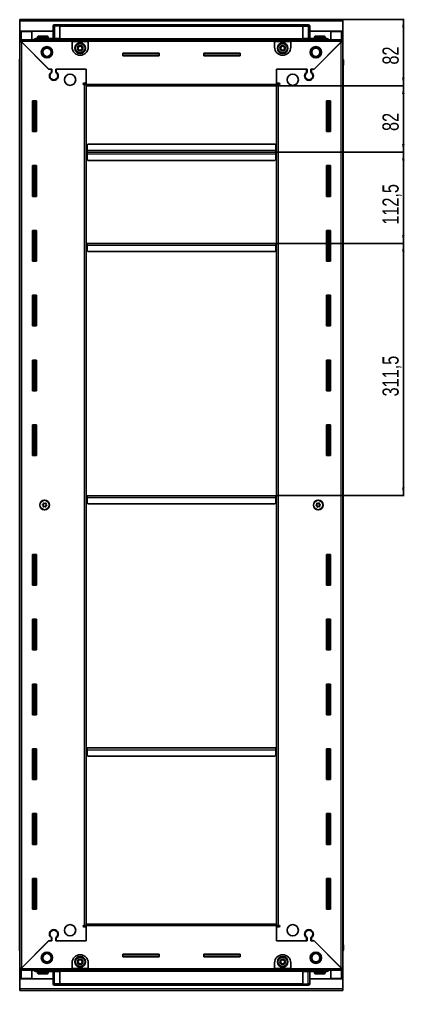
# Model space of a CAD drawing. Header units: millimetres. Extents: x 964 to 4131, y -1859 to 1425.
# Drawn here: x 3655 to 4131, y 94 to 1293 of the extents above; entities that cross this region are included whole.
import ezdxf

# ---------------------------------------------------------------- set-up
doc = ezdxf.new("R2010")
doc.units = ezdxf.units.MM
doc.layers.add('FORMAT', color=7, linetype='Continuous')
doc.styles.add('SLDTEXTSTYLE0', font='TXT', dxfattribs={"width": 0.75})
doc.dimstyles.new('SLDDIMSTYLE0', dxfattribs={"dimtxt": 20, "dimasz": 10, "dimexe": 0, "dimexo": 0.0625, "dimgap": 5, "dimtad": 2, "dimdec": 1, "dimrnd": 1e-09, "dimzin": 12, "dimdsep": 46, "dimtxsty": 'SLDTEXTSTYLE0', "dimsah": 1, "dimcen": 0.09, "dimadec": 0, "dimazin": 3, "dimtfac": 1, "dimtofl": 0, "dimtmove": 0, "dimatfit": 3, "dimfxl": 0, "dimfrac": 2, "dimtolj": 1, "dimtzin": 12, "dimarcsym": 0})

# ---------------------------------------------------------------- blocks, each defined once
blk = doc.blocks.new('_D_6')
at = {"layer": 'FORMAT'}
for p, q in [((4054.5, 1293.1), (4130, 1293.1)), ((4129, 1293.1), (4129, 1211.1)), ((3972.5, 1211.1), (4130, 1211.1))]:
    blk.add_line(p, q, dxfattribs=at)
for points in [[(4129, 1293.1), (4127.4, 1283.1), (4130.5, 1283.1)], [(4129, 1211.1), (4130.5, 1221.1), (4127.4, 1221.1)]]:
    blk.add_solid(points, dxfattribs=at)
at = {"layer": 'FORMAT', "insert": (4103.2, 1237.3), "char_height": 20, "attachment_point": 1, "rotation": 90, "style": 'SLDTEXTSTYLE0'}
blk.add_mtext('82', dxfattribs=at)
blk = doc.blocks.new('_D_7')
at = {"layer": 'FORMAT'}
for p, q in [((3972.5, 1211.1), (4130, 1211.1)), ((4129, 1211.1), (4129, 1129.1)), ((3971.5, 1129.1), (4130, 1129.1))]:
    blk.add_line(p, q, dxfattribs=at)
for points in [[(4129, 1211.1), (4127.4, 1201.1), (4130.5, 1201.1)], [(4129, 1129.1), (4130.5, 1139.1), (4127.4, 1139.1)]]:
    blk.add_solid(points, dxfattribs=at)
at = {"layer": 'FORMAT', "insert": (4103.2, 1155.3), "char_height": 20, "attachment_point": 1, "rotation": 90, "style": 'SLDTEXTSTYLE0'}
blk.add_mtext('82', dxfattribs=at)
blk = doc.blocks.new('_D_8')
at = {"layer": 'FORMAT'}
for p, q in [((3971.5, 1129.1), (4130, 1129.1)), ((4129, 1129.1), (4129, 1016.6)), ((3971.5, 1016.6), (4130, 1016.6))]:
    blk.add_line(p, q, dxfattribs=at)
for points in [[(4129, 1129.1), (4127.4, 1119.1), (4130.5, 1119.1)], [(4129, 1016.6), (4130.5, 1026.6), (4127.4, 1026.6)]]:
    blk.add_solid(points, dxfattribs=at)
at = {"layer": 'FORMAT', "insert": (4103.2, 1039.6), "char_height": 20, "attachment_point": 1, "rotation": 90, "style": 'SLDTEXTSTYLE0'}
blk.add_mtext('112,5', dxfattribs=at)
blk = doc.blocks.new('_D_9')
at = {"layer": 'FORMAT'}
for p, q in [((3971.5, 1016.6), (4130, 1016.6)), ((4129, 1016.6), (4129, 705.1)), ((3971.5, 705.1), (4130, 705.1))]:
    blk.add_line(p, q, dxfattribs=at)
for points in [[(4129, 1016.6), (4127.4, 1006.6), (4130.5, 1006.6)], [(4129, 705.1), (4130.5, 715.1), (4127.4, 715.1)]]:
    blk.add_solid(points, dxfattribs=at)
at = {"layer": 'FORMAT', "insert": (4103.2, 827.6), "char_height": 20, "attachment_point": 1, "rotation": 90, "style": 'SLDTEXTSTYLE0'}
blk.add_mtext('311,5', dxfattribs=at)

msp = doc.modelspace()

# ---------------------------------------------------------------- linework, layer by layer
at = {"color": 7, "linetype": 'Continuous', "lineweight": 25}
for p, q in [((3655.46, 1290.97), (3655.46, 1293.07)), ((3655.46, 1293.07), (4054.46, 1293.07)), ((3655.46, 1278.57), (3655.46, 1290.97)), ((3696.46, 1269.57), (3696.46, 1284.57)), ((3697.14, 1286.07), (3697.14, 1286.07)), ((3698.46, 1286.57), (3704.96, 1286.57)), ((3698.46, 1286.57), (3704.96, 1286.57)), ((3704.96, 1286.57), (3704.96, 1286.57)), ((3704.96, 1286.57), (3704.96, 1286.57)), ((3704.96, 1286.57), (3704.96, 1284.57)), ((4004.96, 1286.42), (3704.96, 1286.42)), ((3704.96, 1269.57), (3704.96, 1284.57)), ((4004.96, 1286.57), (4004.96, 1286.57)), ((4011.46, 1286.57), (4004.96, 1286.57)), ((4011.46, 1286.57), (4004.96, 1286.57)), ((4004.96, 1286.57), (4004.96, 1284.57)), ((4004.96, 1269.57), (4004.96, 1284.57)), ((4013.46, 1284.57), (4013.46, 1284.57)), ((4013.46, 1269.57), (4013.46, 1284.57)), ((4054.46, 1293.07), (4054.46, 1290.97)), ((4054.46, 1290.97), (4054.46, 1278.57)), ((3696.46, 1278.57), (3655.46, 1278.57)), ((3655.46, 1278.07), (3655.46, 1278.57)), ((3655.46, 1267.82), (3655.46, 1278.07)), ((3655.46, 1278.07), (3657.56, 1278.07)), ((3656.96, 1278.07), (3656.96, 1278.57)), ((3670.46, 1278.07), (3657.56, 1278.07)), ((3670.46, 1267.82), (3670.46, 1278.07)), ((3677.46, 1271.47), (3677.46, 1269.57)), ((3678.26, 1272.27), (3689.66, 1272.27)), ((3690.46, 1269.57), (3690.46, 1271.47)), ((4054.46, 1278.57), (4013.46, 1278.57)), ((4019.46, 1271.47), (4019.46, 1269.57)), ((4020.26, 1272.27), (4031.66, 1272.27)), ((4032.46, 1269.57), (4032.46, 1271.47)), ((4039.46, 1278.07), (4052.36, 1278.07)), ((4039.46, 1267.82), (4039.46, 1278.07)), ((4052.36, 1278.07), (4054.46, 1278.07)), ((4052.96, 1278.07), (4052.96, 1278.57)), ((4054.46, 1278.07), (4054.46, 1278.57)), ((4054.46, 1278.07), (4054.46, 1267.82)), ((3655.46, 1266.32), (3655.46, 1267.82)), ((3655.46, 1267.82), (3656.46, 1267.82)), ((3655.46, 1265.82), (3655.46, 1266.32)), ((3655.46, 1266.32), (3656.46, 1266.32)), ((3655.46, 121.32), (3655.46, 1265.82)), ((3656.96, 1265.82), (3655.46, 1265.82)), ((3656.46, 1267.82), (3719.96, 1267.82)), ((3656.46, 1266.32), (3656.46, 1267.82)), ((3657.06, 1265.72), (3690.96, 1231.82)), ((3691.66, 1231.12), (3657.56, 1265.22)), ((3675.96, 1269.57), (3704.96, 1269.57)), ((3704.96, 1269.57), (3704.96, 1269.07)), ((3704.96, 1268.42), (4004.96, 1268.42)), ((3719.96, 1265.72), (3719.96, 1267.82)), ((3719.96, 1267.82), (3739.96, 1267.82)), ((3719.96, 1266.32), (3739.96, 1266.32)), ((3719.96, 1258.82), (3719.96, 1265.72)), ((3739.96, 1267.82), (3739.96, 1265.72)), ((3739.96, 1267.82), (3969.96, 1267.82)), ((3739.96, 1265.72), (3739.96, 1258.82)), ((3969.96, 1265.72), (3969.96, 1267.82)), ((3969.96, 1267.82), (3989.96, 1267.82)), ((3969.96, 1266.32), (3989.96, 1266.32)), ((3969.96, 1258.82), (3969.96, 1265.72)), ((3989.96, 1267.82), (4053.46, 1267.82)), ((3989.96, 1267.82), (3989.96, 1265.72)), ((3989.96, 1265.72), (3989.96, 1258.82)), ((4033.96, 1269.57), (4004.96, 1269.57)), ((4004.96, 1269.57), (4004.96, 1269.07)), ((4052.36, 1265.22), (4018.26, 1231.12)), ((4018.96, 1231.82), (4052.86, 1265.72)), ((4052.96, 1265.82), (4054.46, 1265.82)), ((4053.46, 1266.32), (4053.46, 1267.82)), ((4053.46, 1267.82), (4054.46, 1267.82)), ((4053.46, 1266.32), (4054.46, 1266.32)), ((4054.46, 1266.32), (4054.46, 1267.82)), ((4054.46, 1266.32), (4054.46, 1265.82)), ((4054.46, 1265.82), (4054.46, 121.32)), ((3827.46, 1251.57), (3782.46, 1251.57)), ((3782.46, 1251.57), (3782.46, 1248.07)), ((3827.46, 1248.82), (3782.46, 1248.82)), ((3782.46, 1248.07), (3827.46, 1248.07)), ((3827.46, 1248.07), (3827.46, 1251.57)), ((3927.46, 1251.57), (3882.46, 1251.57)), ((3882.46, 1251.57), (3882.46, 1248.07)), ((3927.46, 1248.82), (3882.46, 1248.82)), ((3882.46, 1248.07), (3927.46, 1248.07)), ((3927.46, 1248.07), (3927.46, 1251.57)), ((3654.96, 1243.07), (3654.96, 1236.57)), ((3654.96, 1236.57), (3654.96, 1243.07)), ((3654.96, 1236.57), (3654.96, 1236.57)), ((3655.46, 1236.57), (3654.96, 1236.57)), ((3655.11, 1236.57), (3655.11, 150.57)), ((4054.46, 1244.39), (4054.46, 1244.39)), ((4054.46, 1236.57), (4054.96, 1236.57)), ((4054.81, 150.57), (4054.81, 1236.57)), ((4054.96, 1243.07), (4054.96, 1236.57)), ((4054.96, 1236.57), (4054.96, 1243.07)), ((4054.96, 1236.57), (4054.96, 1236.57)), ((4054.96, 1236.57), (4054.96, 1236.57)), ((3690.96, 1231.82), (3695.16, 1231.82)), ((3692.36, 1231.82), (3691.66, 1231.12)), ((3694.46, 1231.82), (3692.36, 1231.82)), ((3694.46, 1231.82), (3694.46, 1227.93)), ((3695.16, 1231.82), (3695.16, 1227.53)), ((3699.76, 1231.82), (3737.46, 1231.82)), ((3699.76, 1227.53), (3699.76, 1231.82)), ((3700.46, 1227.93), (3700.46, 1231.82)), ((3737.46, 1231.82), (3700.46, 1231.82)), ((3737.46, 1213.17), (3737.46, 1231.82)), ((3737.46, 1214.57), (3737.46, 1231.82)), ((3972.46, 1231.82), (4010.16, 1231.82)), ((3972.46, 1213.17), (3972.46, 1231.82)), ((3972.46, 1231.82), (3972.46, 1214.57)), ((4009.46, 1231.82), (3972.46, 1231.82)), ((4009.46, 1231.82), (4009.46, 1227.93)), ((4010.16, 1231.82), (4010.16, 1227.53)), ((4014.76, 1231.82), (4018.96, 1231.82)), ((4014.76, 1227.53), (4014.76, 1231.82)), ((4017.56, 1231.82), (4015.46, 1231.82)), ((4015.46, 1227.93), (4015.46, 1231.82)), ((4018.26, 1231.12), (4017.56, 1231.82)), ((3695.46, 1218.96), (3695.46, 1218.2)), ((3734.61, 1214.57), (3737.46, 1214.57)), ((3735.36, 1212.57), (3734.61, 1212.57)), ((3735.36, 1212.57), (3737.46, 1212.57)), ((3737.46, 1213.57), (3735.46, 1213.57)), ((3735.46, 1213.57), (3735.46, 1212.57)), ((3737.46, 1211.07), (3737.46, 1213.17)), ((3972.46, 1211.07), (3737.46, 1211.07)), ((3737.46, 176.07), (3737.46, 1211.07)), ((3972.46, 1214.57), (3975.31, 1214.57)), ((3974.46, 1213.57), (3972.46, 1213.57)), ((3972.46, 1213.17), (3972.46, 1211.07)), ((3972.46, 1212.57), (3974.56, 1212.57)), ((3972.46, 1211.07), (3972.46, 176.07)), ((3974.46, 1212.57), (3974.46, 1213.57)), ((3975.31, 1212.57), (3974.56, 1212.57)), ((4014.46, 1218.96), (4014.46, 1218.2)), ((3675.96, 1192.57), (3670.96, 1192.57)), ((3670.96, 1192.57), (3670.96, 1154.57)), ((3673.11, 1154.57), (3673.11, 1192.57)), ((3674.9, 1154.57), (3674.9, 1192.57)), ((3674.94, 1154.57), (3674.94, 1192.57)), ((3675.96, 1154.57), (3675.96, 1192.57)), ((4033.96, 1192.57), (4033.96, 1154.57)), ((4038.96, 1192.57), (4033.96, 1192.57)), ((4034.98, 1192.57), (4034.98, 1154.57)), ((4035.02, 1192.57), (4035.02, 1154.57)), ((4036.81, 1192.57), (4036.81, 1154.57)), ((4038.96, 1154.57), (4038.96, 1192.57)), ((3670.96, 1154.57), (3675.96, 1154.57)), ((4033.96, 1154.57), (4038.96, 1154.57)), ((3739.46, 1139.07), (3738.46, 1138.07)), ((3970.46, 1139.07), (3739.46, 1139.07)), ((3971.46, 1138.07), (3970.46, 1139.07)), ((3738.21, 1129.07), (3737.46, 1129.07)), ((3738.46, 1131.92), (3738.21, 1131.92)), ((3738.21, 1131.92), (3738.21, 1129.07)), ((3738.21, 1129.07), (3738.21, 1126.22)), ((3738.46, 1138.07), (3738.46, 1131.17)), ((3738.46, 1129.07), (3738.46, 1131.17)), ((3738.46, 1126.97), (3738.46, 1129.07)), ((3971.46, 1129.07), (3738.46, 1129.07)), ((3971.46, 1131.17), (3971.46, 1138.07)), ((3971.71, 1131.92), (3971.46, 1131.92)), ((3971.46, 1131.17), (3971.46, 1129.07)), ((3971.46, 1129.07), (3971.46, 1126.97)), ((3971.71, 1129.07), (3971.71, 1131.92)), ((3971.71, 1126.22), (3971.71, 1129.07)), ((3972.46, 1129.07), (3971.71, 1129.07)), ((3738.21, 1126.22), (3738.46, 1126.22)), ((3738.46, 1126.97), (3738.46, 1120.07)), ((3738.46, 1120.07), (3739.46, 1119.07)), ((3739.46, 1119.07), (3970.46, 1119.07)), ((3970.46, 1119.07), (3971.46, 1120.07)), ((3971.46, 1120.07), (3971.46, 1126.97)), ((3971.46, 1126.22), (3971.71, 1126.22)), ((3675.96, 1112.57), (3670.96, 1112.57)), ((3670.96, 1112.57), (3670.96, 1074.57)), ((3673.11, 1074.57), (3673.11, 1112.57)), ((3674.9, 1074.57), (3674.9, 1112.57)), ((3674.94, 1074.57), (3674.94, 1112.57)), ((3675.96, 1074.57), (3675.96, 1112.57)), ((4033.96, 1112.57), (4033.96, 1074.57)), ((4038.96, 1112.57), (4033.96, 1112.57)), ((4034.98, 1112.57), (4034.98, 1074.57)), ((4035.02, 1112.57), (4035.02, 1074.57)), ((4036.81, 1112.57), (4036.81, 1074.57)), ((4038.96, 1074.57), (4038.96, 1112.57)), ((3670.96, 1074.57), (3675.96, 1074.57)), ((4033.96, 1074.57), (4038.96, 1074.57)), ((3675.96, 1032.57), (3670.96, 1032.57)), ((3670.96, 1032.57), (3670.96, 994.57)), ((3673.11, 994.57), (3673.11, 1032.57)), ((3674.9, 994.57), (3674.9, 1032.57)), ((3674.94, 994.57), (3674.94, 1032.57)), ((3675.96, 994.57), (3675.96, 1032.57)), ((4033.96, 1032.57), (4033.96, 994.57)), ((4038.96, 1032.57), (4033.96, 1032.57)), ((4034.98, 1032.57), (4034.98, 994.57)), ((4035.02, 1032.57), (4035.02, 994.57)), ((4036.81, 1032.57), (4036.81, 994.57)), ((4038.96, 994.57), (4038.96, 1032.57)), ((3737.46, 1016.57), (3738.21, 1016.57)), ((3738.21, 1016.57), (3738.21, 1013.72)), ((3738.21, 1013.72), (3738.46, 1013.72)), ((3738.46, 1016.57), (3971.46, 1016.57)), ((3738.46, 1014.47), (3738.46, 1016.57)), ((3738.46, 1014.47), (3738.46, 1007.57)), ((3738.46, 1007.57), (3739.46, 1006.57)), ((3970.46, 1006.57), (3971.46, 1007.57)), ((3971.46, 1016.57), (3971.46, 1014.47)), ((3971.46, 1007.57), (3971.46, 1014.47)), ((3971.46, 1013.72), (3971.71, 1013.72)), ((3971.71, 1013.72), (3971.71, 1016.57)), ((3971.71, 1016.57), (3972.46, 1016.57)), ((3739.46, 1006.57), (3970.46, 1006.57)), ((3670.96, 994.57), (3675.96, 994.57)), ((4033.96, 994.57), (4038.96, 994.57)), ((3675.96, 952.57), (3670.96, 952.57)), ((3670.96, 952.57), (3670.96, 914.57)), ((3673.11, 914.57), (3673.11, 952.57)), ((3674.9, 914.57), (3674.9, 952.57)), ((3674.94, 914.57), (3674.94, 952.57)), ((3675.96, 914.57), (3675.96, 952.57)), ((4033.96, 952.57), (4033.96, 914.57)), ((4038.96, 952.57), (4033.96, 952.57)), ((4034.98, 952.57), (4034.98, 914.57)), ((4035.02, 952.57), (4035.02, 914.57)), ((4036.81, 952.57), (4036.81, 914.57)), ((4038.96, 914.57), (4038.96, 952.57)), ((3670.96, 914.57), (3675.96, 914.57)), ((4033.96, 914.57), (4038.96, 914.57)), ((3675.96, 872.57), (3670.96, 872.57)), ((3670.96, 872.57), (3670.96, 834.57)), ((3673.11, 834.57), (3673.11, 872.57)), ((3674.9, 834.57), (3674.9, 872.57)), ((3674.94, 834.57), (3674.94, 872.57)), ((3675.96, 834.57), (3675.96, 872.57)), ((4033.96, 872.57), (4033.96, 834.57)), ((4038.96, 872.57), (4033.96, 872.57)), ((4034.98, 872.57), (4034.98, 834.57)), ((4035.02, 872.57), (4035.02, 834.57)), ((4036.81, 872.57), (4036.81, 834.57)), ((4038.96, 834.57), (4038.96, 872.57)), ((3670.96, 834.57), (3675.96, 834.57)), ((4033.96, 834.57), (4038.96, 834.57)), ((3675.96, 792.57), (3670.96, 792.57)), ((3670.96, 792.57), (3670.96, 754.57)), ((3673.11, 754.57), (3673.11, 792.57)), ((3674.9, 754.57), (3674.9, 792.57)), ((3674.94, 754.57), (3674.94, 792.57)), ((3675.96, 754.57), (3675.96, 792.57)), ((4033.96, 792.57), (4033.96, 754.57)), ((4038.96, 792.57), (4033.96, 792.57)), ((4034.98, 792.57), (4034.98, 754.57)), ((4035.02, 792.57), (4035.02, 754.57)), ((4036.81, 792.57), (4036.81, 754.57)), ((4038.96, 754.57), (4038.96, 792.57)), ((3670.96, 754.57), (3675.96, 754.57)), ((4033.96, 754.57), (4038.96, 754.57)), ((3737.46, 705.07), (3738.21, 705.07)), ((3738.21, 705.07), (3738.21, 702.22)), ((3738.21, 702.22), (3738.46, 702.22)), ((3738.46, 702.97), (3738.46, 705.07)), ((3738.46, 705.07), (3971.46, 705.07)), ((3738.46, 702.97), (3738.46, 696.07)), ((3738.46, 696.07), (3739.46, 695.07)), ((3970.46, 695.07), (3971.46, 696.07)), ((3971.46, 705.07), (3971.46, 702.97)), ((3971.46, 696.07), (3971.46, 702.97)), ((3971.46, 702.22), (3971.71, 702.22)), ((3971.71, 702.22), (3971.71, 705.07)), ((3971.71, 705.07), (3972.46, 705.07)), ((3739.46, 695.07), (3970.46, 695.07)), ((3675.96, 632.57), (3670.96, 632.57)), ((3670.96, 632.57), (3670.96, 594.57)), ((3673.11, 594.57), (3673.11, 632.57)), ((3674.9, 594.57), (3674.9, 632.57)), ((3674.94, 594.57), (3674.94, 632.57)), ((3675.96, 594.57), (3675.96, 632.57)), ((4033.96, 632.57), (4033.96, 594.57)), ((4038.96, 632.57), (4033.96, 632.57)), ((4034.98, 632.57), (4034.98, 594.57)), ((4035.02, 632.57), (4035.02, 594.57)), ((4036.81, 632.57), (4036.81, 594.57)), ((4038.96, 594.57), (4038.96, 632.57)), ((3670.96, 594.57), (3675.96, 594.57)), ((4033.96, 594.57), (4038.96, 594.57)), ((3675.96, 552.57), (3670.96, 552.57)), ((3670.96, 552.57), (3670.96, 514.57)), ((3673.11, 514.57), (3673.11, 552.57)), ((3674.9, 514.57), (3674.9, 552.57)), ((3674.94, 514.57), (3674.94, 552.57)), ((3675.96, 514.57), (3675.96, 552.57)), ((4033.96, 552.57), (4033.96, 514.57)), ((4038.96, 552.57), (4033.96, 552.57)), ((4034.98, 552.57), (4034.98, 514.57)), ((4035.02, 552.57), (4035.02, 514.57)), ((4036.81, 552.57), (4036.81, 514.57)), ((4038.96, 514.57), (4038.96, 552.57)), ((3670.96, 514.57), (3675.96, 514.57)), ((4033.96, 514.57), (4038.96, 514.57)), ((3675.96, 472.57), (3670.96, 472.57)), ((3670.96, 472.57), (3670.96, 434.57)), ((3673.11, 434.57), (3673.11, 472.57)), ((3674.9, 434.57), (3674.9, 472.57)), ((3674.94, 434.57), (3674.94, 472.57)), ((3675.96, 434.57), (3675.96, 472.57)), ((4033.96, 472.57), (4033.96, 434.57)), ((4038.96, 472.57), (4033.96, 472.57)), ((4034.98, 472.57), (4034.98, 434.57)), ((4035.02, 472.57), (4035.02, 434.57)), ((4036.81, 472.57), (4036.81, 434.57)), ((4038.96, 434.57), (4038.96, 472.57)), ((3670.96, 434.57), (3675.96, 434.57)), ((4033.96, 434.57), (4038.96, 434.57)), ((3675.96, 392.57), (3670.96, 392.57)), ((3670.96, 392.57), (3670.96, 354.57)), ((3673.11, 354.57), (3673.11, 392.57)), ((3674.9, 354.57), (3674.9, 392.57)), ((3674.94, 354.57), (3674.94, 392.57)), ((3675.96, 354.57), (3675.96, 392.57)), ((3737.46, 393.57), (3738.21, 393.57)), ((3738.21, 393.57), (3738.21, 390.72)), ((3738.21, 390.72), (3738.46, 390.72)), ((3738.46, 391.47), (3738.46, 393.57)), ((3738.46, 393.57), (3971.46, 393.57)), ((3738.46, 391.47), (3738.46, 384.57)), ((3738.46, 384.57), (3739.46, 383.57)), ((3970.46, 383.57), (3971.46, 384.57)), ((3971.46, 393.57), (3971.46, 391.47)), ((3971.46, 384.57), (3971.46, 391.47)), ((3971.46, 390.72), (3971.71, 390.72)), ((3971.71, 390.72), (3971.71, 393.57)), ((3971.71, 393.57), (3972.46, 393.57)), ((4033.96, 392.57), (4033.96, 354.57)), ((4038.96, 392.57), (4033.96, 392.57)), ((4034.98, 392.57), (4034.98, 354.57)), ((4035.02, 392.57), (4035.02, 354.57)), ((4036.81, 392.57), (4036.81, 354.57)), ((4038.96, 354.57), (4038.96, 392.57)), ((3739.46, 383.57), (3970.46, 383.57)), ((3670.96, 354.57), (3675.96, 354.57)), ((4033.96, 354.57), (4038.96, 354.57)), ((3675.96, 312.57), (3670.96, 312.57)), ((3670.96, 312.57), (3670.96, 274.57)), ((3673.11, 274.57), (3673.11, 312.57)), ((3674.9, 274.57), (3674.9, 312.57)), ((3674.94, 274.57), (3674.94, 312.57)), ((3675.96, 274.57), (3675.96, 312.57)), ((4033.96, 312.57), (4033.96, 274.57)), ((4038.96, 312.57), (4033.96, 312.57)), ((4034.98, 312.57), (4034.98, 274.57)), ((4035.02, 312.57), (4035.02, 274.57)), ((4036.81, 312.57), (4036.81, 274.57)), ((4038.96, 274.57), (4038.96, 312.57)), ((3670.96, 274.57), (3675.96, 274.57)), ((4033.96, 274.57), (4038.96, 274.57)), ((3675.96, 232.57), (3670.96, 232.57)), ((3670.96, 232.57), (3670.96, 194.57)), ((3673.11, 194.57), (3673.11, 232.57)), ((3674.9, 194.57), (3674.9, 232.57)), ((3674.94, 194.57), (3674.94, 232.57)), ((3675.96, 194.57), (3675.96, 232.57)), ((4033.96, 232.57), (4033.96, 194.57)), ((4038.96, 232.57), (4033.96, 232.57)), ((4034.98, 232.57), (4034.98, 194.57)), ((4035.02, 232.57), (4035.02, 194.57)), ((4036.81, 232.57), (4036.81, 194.57)), ((4038.96, 194.57), (4038.96, 232.57)), ((3670.96, 194.57), (3675.96, 194.57)), ((4033.96, 194.57), (4038.96, 194.57)), ((3695.46, 168.94), (3695.46, 168.18)), ((3734.61, 174.57), (3735.36, 174.57)), ((3737.46, 172.57), (3734.61, 172.57)), ((3737.46, 174.57), (3735.36, 174.57)), ((3735.46, 174.57), (3735.46, 173.57)), ((3735.46, 173.57), (3737.46, 173.57)), ((3737.46, 173.97), (3737.46, 176.07)), ((3737.46, 176.07), (3972.46, 176.07)), ((3737.46, 173.97), (3737.46, 155.32)), ((3737.46, 155.32), (3737.46, 172.57)), ((3972.46, 176.07), (3972.46, 173.97)), ((3974.56, 174.57), (3972.46, 174.57)), ((3972.46, 173.97), (3972.46, 155.32)), ((3972.46, 173.57), (3974.46, 173.57)), ((3972.46, 172.57), (3972.46, 155.32)), ((3975.31, 172.57), (3972.46, 172.57)), ((3974.46, 173.57), (3974.46, 174.57)), ((3974.56, 174.57), (3975.31, 174.57)), ((4014.46, 168.94), (4014.46, 168.18)), ((3657.56, 121.92), (3691.66, 156.02)), ((3691.66, 156.02), (3692.36, 155.32)), ((3694.46, 159.21), (3694.46, 155.32)), ((3695.16, 159.61), (3695.16, 155.32)), ((3699.76, 155.32), (3699.76, 159.61)), ((3700.46, 155.32), (3700.46, 159.21)), ((4009.46, 159.21), (4009.46, 155.32)), ((4010.16, 159.61), (4010.16, 155.32)), ((4014.76, 155.32), (4014.76, 159.61)), ((4015.46, 155.32), (4015.46, 159.21)), ((4017.56, 155.32), (4018.26, 156.02)), ((4018.26, 156.02), (4052.36, 121.92)), ((3654.96, 150.57), (3654.96, 150.57)), ((3654.96, 144.07), (3654.96, 150.57)), ((3654.96, 150.57), (3654.96, 150.57)), ((3654.96, 150.57), (3654.96, 144.07)), ((3655.46, 150.57), (3654.96, 150.57)), ((3690.96, 155.32), (3657.06, 121.42)), ((3695.16, 155.32), (3690.96, 155.32)), ((3692.36, 155.32), (3694.46, 155.32)), ((3737.46, 155.32), (3699.76, 155.32)), ((3700.46, 155.32), (3737.46, 155.32)), ((4010.16, 155.32), (3972.46, 155.32)), ((3972.46, 155.32), (4009.46, 155.32)), ((4018.96, 155.32), (4014.76, 155.32)), ((4015.46, 155.32), (4017.56, 155.32)), ((4052.86, 121.42), (4018.96, 155.32)), ((4054.46, 150.57), (4054.96, 150.57)), ((4054.96, 150.57), (4054.96, 150.57)), ((4054.96, 144.07), (4054.96, 150.57)), ((4054.96, 150.57), (4054.96, 144.07)), ((3655.46, 142.75), (3655.46, 142.75)), ((3827.46, 139.07), (3782.46, 139.07)), ((3782.46, 139.07), (3782.46, 135.57)), ((3782.46, 138.32), (3827.46, 138.32)), ((3782.46, 135.57), (3827.46, 135.57)), ((3827.46, 135.57), (3827.46, 139.07)), ((3927.46, 139.07), (3882.46, 139.07)), ((3882.46, 139.07), (3882.46, 135.57)), ((3882.46, 138.32), (3927.46, 138.32)), ((3882.46, 135.57), (3927.46, 135.57)), ((3927.46, 135.57), (3927.46, 139.07)), ((3655.46, 120.82), (3655.46, 121.32)), ((3656.96, 121.32), (3655.46, 121.32)), ((3655.46, 120.82), (3655.46, 119.32)), ((3656.46, 120.82), (3655.46, 120.82)), ((3656.46, 120.82), (3656.46, 119.32)), ((3719.96, 121.42), (3719.96, 128.32)), ((3719.96, 119.32), (3719.96, 121.42)), ((3739.96, 120.82), (3719.96, 120.82)), ((3739.96, 128.32), (3739.96, 121.42)), ((3739.96, 121.42), (3739.96, 119.32)), ((3969.96, 121.42), (3969.96, 128.32)), ((3969.96, 119.32), (3969.96, 121.42)), ((3989.96, 120.82), (3969.96, 120.82)), ((3989.96, 128.32), (3989.96, 121.42)), ((3989.96, 121.42), (3989.96, 119.32)), ((4052.96, 121.32), (4054.46, 121.32)), ((4053.46, 120.82), (4053.46, 119.32)), ((4054.46, 120.82), (4053.46, 120.82)), ((4054.46, 121.32), (4054.46, 120.82)), ((4054.46, 120.82), (4054.46, 119.32)), ((3655.46, 109.07), (3655.46, 119.32)), ((3656.46, 119.32), (3655.46, 119.32)), ((3657.56, 109.07), (3655.46, 109.07)), ((3655.46, 108.57), (3655.46, 109.07)), ((3655.46, 96.17), (3655.46, 108.57)), ((3655.46, 108.57), (3696.46, 108.57)), ((3719.96, 119.32), (3656.46, 119.32)), ((3656.96, 108.57), (3656.96, 109.07)), ((3657.56, 109.07), (3670.46, 109.07)), ((3670.46, 109.07), (3670.46, 119.32)), ((3675.96, 117.57), (3704.96, 117.57)), ((3677.46, 117.57), (3677.46, 115.67)), ((3682.04, 114.87), (3678.26, 114.87)), ((3689.66, 114.87), (3682.04, 114.87)), ((3690.46, 115.67), (3690.46, 117.57)), ((3696.46, 117.57), (3696.46, 102.57)), ((4004.96, 118.72), (3704.96, 118.72)), ((3704.96, 117.57), (3704.96, 118.07)), ((3704.96, 117.57), (3704.96, 102.57)), ((3739.96, 119.32), (3719.96, 119.32)), ((3969.96, 119.32), (3739.96, 119.32)), ((3989.96, 119.32), (3969.96, 119.32)), ((4053.46, 119.32), (3989.96, 119.32)), ((4004.96, 117.57), (4004.96, 118.07)), ((4033.96, 117.57), (4004.96, 117.57)), ((4004.96, 117.57), (4004.96, 102.57)), ((4013.46, 117.57), (4013.46, 102.57)), ((4013.46, 108.57), (4054.46, 108.57)), ((4019.46, 117.57), (4019.46, 115.67)), ((4027.25, 114.87), (4020.26, 114.87)), ((4031.66, 114.87), (4027.25, 114.87)), ((4032.46, 115.67), (4032.46, 117.57)), ((4039.46, 109.07), (4039.46, 119.32)), ((4052.36, 109.07), (4039.46, 109.07)), ((4054.46, 109.07), (4052.36, 109.07)), ((4052.96, 108.57), (4052.96, 109.07)), ((4054.46, 119.32), (4053.46, 119.32)), ((4054.46, 119.32), (4054.46, 109.07)), ((4054.46, 108.57), (4054.46, 109.07)), ((4054.46, 108.57), (4054.46, 96.17)), ((3655.46, 94.07), (3655.46, 96.17)), ((3696.46, 102.57), (3696.46, 102.57)), ((3698.46, 100.57), (3704.96, 100.57)), ((3698.46, 100.57), (3704.96, 100.57)), ((3704.96, 100.57), (3704.96, 102.57)), ((3704.96, 100.72), (4004.96, 100.72)), ((3704.96, 100.57), (3704.96, 100.57)), ((4004.96, 100.57), (4004.96, 102.57)), ((4004.96, 100.57), (4004.96, 100.57)), ((4011.46, 100.57), (4004.96, 100.57)), ((4004.96, 100.57), (4004.96, 100.57)), ((4011.46, 100.57), (4004.96, 100.57)), ((4012.78, 101.07), (4012.78, 101.07)), ((4054.46, 96.17), (4054.46, 94.07)), ((4054.46, 94.07), (3655.46, 94.07))]:
    msp.add_line(p, q, dxfattribs=at)
at = {"color": 8, "linetype": 'Continuous', "lineweight": 18}
for p, q in [((4054.46, 1290.97), (3655.46, 1290.97)), ((3696.46, 1284.57), (3698.46, 1284.57)), ((3698.46, 1286.57), (3698.46, 1284.57)), ((3698.46, 1284.57), (3698.46, 1269.57)), ((3704.96, 1284.57), (3698.46, 1284.57)), ((4004.96, 1284.42), (3704.96, 1284.42)), ((4004.96, 1284.57), (4011.46, 1284.57)), ((4011.46, 1286.57), (4011.46, 1284.57)), ((4011.46, 1284.57), (4011.46, 1269.57)), ((4013.46, 1284.57), (4011.46, 1284.57)), ((3657.56, 1278.07), (3657.56, 1278.57)), ((3657.56, 1267.82), (3657.56, 1278.07)), ((3677.46, 1271.47), (3690.46, 1271.47)), ((4019.46, 1271.47), (4032.46, 1271.47)), ((4052.36, 1278.57), (4052.36, 1278.07)), ((4052.36, 1278.07), (4052.36, 1267.82)), ((3719.96, 1265.72), (3657.06, 1265.72)), ((3657.56, 1265.22), (3657.56, 121.92)), ((4004.96, 1269.07), (3704.96, 1269.07)), ((4004.96, 1267.84), (3704.96, 1267.84)), ((3719.96, 1265.72), (3739.96, 1265.72)), ((3969.96, 1265.72), (3739.96, 1265.72)), ((3969.96, 1265.72), (3989.96, 1265.72)), ((4052.86, 1265.72), (3989.96, 1265.72)), ((4052.36, 121.92), (4052.36, 1265.22)), ((3655.46, 1243.07), (3654.96, 1243.07)), ((4054.46, 1243.07), (4054.96, 1243.07)), ((3735.36, 174.57), (3735.36, 1212.57)), ((3737.46, 1213.17), (3972.46, 1213.17)), ((3974.56, 1212.57), (3974.56, 174.57)), ((3672.46, 1192.57), (3672.46, 1154.57)), ((3673.7, 1192.57), (3673.7, 1154.57)), ((4036.23, 1154.57), (4036.23, 1192.57)), ((4037.46, 1154.57), (4037.46, 1192.57)), ((3971.46, 1131.17), (3738.46, 1131.17)), ((3738.46, 1126.97), (3971.46, 1126.97)), ((3672.46, 1112.57), (3672.46, 1074.57)), ((3673.7, 1112.57), (3673.7, 1074.57)), ((4036.23, 1074.57), (4036.23, 1112.57)), ((4037.46, 1074.57), (4037.46, 1112.57)), ((3672.46, 1032.57), (3672.46, 994.57)), ((3673.7, 1032.57), (3673.7, 994.57)), ((4036.23, 994.57), (4036.23, 1032.57)), ((4037.46, 994.57), (4037.46, 1032.57)), ((3738.46, 1014.47), (3971.46, 1014.47)), ((3672.46, 952.57), (3672.46, 914.57)), ((3673.7, 952.57), (3673.7, 914.57)), ((4036.23, 914.57), (4036.23, 952.57)), ((4037.46, 914.57), (4037.46, 952.57)), ((3672.46, 872.57), (3672.46, 834.57)), ((3673.7, 872.57), (3673.7, 834.57)), ((4036.23, 834.57), (4036.23, 872.57)), ((4037.46, 834.57), (4037.46, 872.57)), ((3672.46, 792.57), (3672.46, 754.57)), ((3673.7, 792.57), (3673.7, 754.57)), ((4036.23, 754.57), (4036.23, 792.57)), ((4037.46, 754.57), (4037.46, 792.57)), ((3738.46, 702.97), (3971.46, 702.97)), ((3672.46, 632.57), (3672.46, 594.57)), ((3673.7, 632.57), (3673.7, 594.57)), ((4036.23, 594.57), (4036.23, 632.57)), ((4037.46, 594.57), (4037.46, 632.57)), ((3672.46, 552.57), (3672.46, 514.57)), ((3673.7, 552.57), (3673.7, 514.57)), ((4036.23, 514.57), (4036.23, 552.57)), ((4037.46, 514.57), (4037.46, 552.57)), ((3672.46, 472.57), (3672.46, 434.57)), ((3673.7, 472.57), (3673.7, 434.57)), ((4036.23, 434.57), (4036.23, 472.57)), ((4037.46, 434.57), (4037.46, 472.57)), ((3672.46, 392.57), (3672.46, 354.57)), ((3673.7, 392.57), (3673.7, 354.57)), ((3738.46, 391.47), (3971.46, 391.47)), ((4036.23, 354.57), (4036.23, 392.57)), ((4037.46, 354.57), (4037.46, 392.57)), ((3672.46, 312.57), (3672.46, 274.57)), ((3673.7, 312.57), (3673.7, 274.57)), ((4036.23, 274.57), (4036.23, 312.57)), ((4037.46, 274.57), (4037.46, 312.57)), ((3672.46, 232.57), (3672.46, 194.57)), ((3673.7, 232.57), (3673.7, 194.57)), ((4036.23, 194.57), (4036.23, 232.57)), ((4037.46, 194.57), (4037.46, 232.57)), ((3972.46, 173.97), (3737.46, 173.97)), ((3655.46, 144.07), (3654.96, 144.07)), ((4054.46, 144.07), (4054.96, 144.07)), ((3657.06, 121.42), (3719.96, 121.42)), ((3739.96, 121.42), (3719.96, 121.42)), ((3739.96, 121.42), (3969.96, 121.42)), ((3989.96, 121.42), (3969.96, 121.42)), ((3989.96, 121.42), (4052.86, 121.42)), ((3657.56, 109.07), (3657.56, 119.32)), ((3657.56, 108.57), (3657.56, 109.07)), ((3681.77, 115.67), (3677.46, 115.67)), ((3690.46, 115.67), (3681.77, 115.67)), ((3698.46, 102.57), (3698.46, 117.57)), ((3704.96, 119.31), (4004.96, 119.31)), ((3704.96, 118.07), (4004.96, 118.07)), ((4011.46, 102.57), (4011.46, 117.57)), ((4027.44, 115.67), (4019.46, 115.67)), ((4032.46, 115.67), (4027.44, 115.67)), ((4052.36, 119.32), (4052.36, 109.07)), ((4052.36, 109.07), (4052.36, 108.57)), ((4054.46, 96.17), (3655.46, 96.17)), ((3696.46, 102.57), (3698.46, 102.57)), ((3704.96, 102.57), (3698.46, 102.57)), ((3698.46, 100.57), (3698.46, 102.57)), ((3704.96, 102.72), (4004.96, 102.72)), ((4004.96, 102.57), (4011.46, 102.57)), ((4013.46, 102.57), (4011.46, 102.57)), ((4011.46, 100.57), (4011.46, 102.57))]:
    msp.add_line(p, q, dxfattribs=at)
at = {"color": 7, "linetype": 'Continuous', "lineweight": 25, "flags": 128}
msp.add_lwpolyline([(4013.31, 1285.32), (4013.42, 1284.96), (4013.46, 1284.57)], dxfattribs=at)
at = {"color": 7, "linetype": 'Continuous', "lineweight": 25}
for centre, radius in [((3688.96, 1252.57), 7), ((3729.96, 1257.57), 6.5), ((3729.96, 1257.57), 3.46), ((3979.96, 1257.57), 6.5), ((3979.96, 1257.57), 3.46), ((4020.96, 1252.57), 7), ((3688.96, 1252.57), 6.03), ((3688.96, 1252.57), 5.1), ((4020.96, 1252.57), 6.03), ((4020.96, 1252.57), 5.1), ((3717.46, 1218.57), 7), ((3992.46, 1218.57), 7), ((3685.96, 693.57), 6), ((3686.11, 693.57), 5.79), ((3686.11, 693.57), 1.85), ((4023.96, 693.57), 6), ((4023.81, 693.57), 5.79), ((4023.81, 693.57), 1.85), ((3717.46, 168.57), 7), ((3992.46, 168.57), 7), ((3688.96, 134.57), 7), ((3688.96, 134.57), 6.03), ((3688.96, 134.57), 5.1), ((3729.96, 129.57), 6.5), ((3729.96, 129.57), 3.46), ((3979.96, 129.57), 6.5), ((3979.96, 129.57), 3.46), ((4020.96, 134.57), 7), ((4020.96, 134.57), 6.03), ((4020.96, 134.57), 5.1)]:
    msp.add_circle(centre, radius, dxfattribs=at)
at = {"color": 8, "linetype": 'Continuous', "lineweight": 18}
for centre in [(3729.96, 1257.57), (3979.96, 1257.57), (3729.96, 129.57), (3979.96, 129.57)]:
    msp.add_circle(centre, 5.7, dxfattribs=at)
at = {"color": 7, "linetype": 'Continuous', "lineweight": 25}
for centre, radius, start, end in [((3698.46, 1284.57), 2, 90, 180), ((3698.46, 1284.57), 2, 90, 131.40962), ((4011.46, 1284.57), 2, 0, 90), ((3678.26, 1271.47), 0.8, 90, 180), ((3689.66, 1271.47), 0.8, 0, 90), ((4020.26, 1271.47), 0.8, 90, 180), ((4031.66, 1271.47), 0.8, 0, 90), ((3696.26, 1269.77), 0.2, 270, 0), ((3729.96, 1257.57), 2.5, 134.01559, 194.01559), ((3729.96, 1257.57), 2.5, 74.01559, 134.01559), ((3729.96, 1257.57), 2.5, 14.01559, 74.01559), ((3979.96, 1257.57), 2.5, 100.11158, 160.11158), ((3979.96, 1257.57), 2.5, 40.11158, 100.11158), ((3979.96, 1257.57), 2.5, 340.11158, 40.11158), ((4013.66, 1269.77), 0.2, 180, 270), ((3729.96, 1258.82), 10, 180, 270), ((3729.96, 1257.57), 2.5, 194.01559, 254.01559), ((3729.96, 1257.57), 2.5, 254.01559, 314.01559), ((3729.96, 1258.82), 10, 270, 0), ((3729.96, 1257.57), 2.5, 314.01559, 14.01559), ((3979.96, 1258.82), 10, 180, 270), ((3979.96, 1257.57), 2.5, 160.11158, 220.11158), ((3979.96, 1257.57), 2.5, 220.11158, 280.11158), ((3979.96, 1258.82), 10, 270, 0), ((3979.96, 1257.57), 2.5, 280.11158, 340.11158), ((3656.96, 1243.07), 2, 138.57492, 180), ((3656.96, 1243.07), 2, 138.59038, 180), ((4052.96, 1243.07), 2, 0, 41.40962), ((3697.46, 1223.32), 5.5, 123.05573, 56.94427), ((3697.46, 1223.32), 4.8, 118.63099, 61.36901), ((4012.46, 1223.32), 5.5, 123.05573, 56.94427), ((4012.46, 1223.32), 4.8, 118.63099, 61.36901), ((3734.61, 1213.57), 1, 90, 270), ((3975.31, 1213.57), 1, 270, 90), ((3697.46, 163.82), 5.5, 303.05573, 236.94427), ((3697.46, 163.82), 4.8, 298.63099, 241.36901), ((3734.61, 173.57), 1, 90, 270), ((3975.31, 173.57), 1, 270, 90), ((4012.46, 163.82), 5.5, 303.05573, 236.94427), ((4012.46, 163.82), 4.8, 298.63099, 241.36901), ((3656.96, 144.07), 2, 180, 199.56674), ((3656.96, 144.07), 2, 180, 221.39416), ((4052.96, 144.07), 2, 318.57492, 360), ((4052.96, 144.07), 2, 318.59038, 0), ((3656.96, 144.07), 2, 213.78451, 221.40962), ((3729.96, 128.32), 10, 90, 180), ((3729.96, 129.57), 2.5, 67.47401, 127.47401), ((3729.96, 128.32), 10, 0, 90), ((3979.96, 128.32), 10, 90, 180), ((3979.96, 129.57), 2.5, 87.04236, 147.04236), ((3979.96, 128.32), 10, 0, 90), ((3979.96, 129.57), 2.5, 27.04236, 87.04236), ((3729.96, 129.57), 2.5, 127.47401, 187.47401), ((3729.96, 129.57), 2.5, 187.47401, 247.47401), ((3729.96, 129.57), 2.5, 247.47401, 307.47401), ((3729.96, 129.57), 2.5, 7.47401, 67.47401), ((3729.96, 129.57), 2.5, 307.47401, 7.47401), ((3979.96, 129.57), 2.5, 147.04236, 207.04236), ((3979.96, 129.57), 2.5, 207.04236, 267.04236), ((3979.96, 129.57), 2.5, 267.04236, 327.04236), ((3979.96, 129.57), 2.5, 327.04236, 27.04236), ((3678.26, 115.67), 0.8, 180, 270), ((3689.66, 115.67), 0.8, 270, 360), ((3696.26, 117.37), 0.2, 0, 90), ((4013.66, 117.37), 0.2, 90, 180), ((4020.26, 115.67), 0.8, 180, 270), ((4031.66, 115.67), 0.8, 270, 360), ((3698.46, 102.57), 2, 180, 270), ((3698.46, 102.57), 2, 180, 270), ((4011.46, 102.57), 2, 270, 0), ((4011.46, 102.57), 2, 311.40962, 360)]:
    msp.add_arc(centre, radius, start, end, dxfattribs=at)
for points, knots in [([(3655.46, 1265.82), (3655.49, 1265.78), (3655.54, 1265.69), (3655.93, 1265.55), (3656.49, 1265.42), (3657.07, 1265.31), (3657.44, 1265.24), (3657.56, 1265.22)], [0, 0, 0, 0, 0.2302553, 0.4485219, 0.6667858, 0.8850496, 1, 1, 1, 1]), ([(3657.06, 1265.72), (3657.02, 1265.97), (3656.93, 1266.47), (3656.79, 1267.11), (3656.66, 1267.57), (3656.55, 1267.79), (3656.48, 1267.81), (3656.46, 1267.82)], [0, 0, 0, 0, 0.2302553, 0.4485219, 0.6667858, 0.8850496, 1, 1, 1, 1]), ([(3672.75, 1267.82), (3672.87, 1268.02), (3673.25, 1268.67), (3674.41, 1269.38), (3675.44, 1269.51), (3675.96, 1269.57)], [0, 0, 0, 0, 0.18224985, 0.59112493, 1, 1, 1, 1]), ([(3704.96, 1269.57), (3704.96, 1269.53), (3704.96, 1269.46), (3704.96, 1268.84), (3704.96, 1268.28), (3704.96, 1267.91), (3704.96, 1267.9)], [0, 0, 0, 0, 0.3302662, 0.6605324, 0.9907986, 1, 1, 1, 1]), ([(3727.19, 1258.37), (3727.56, 1258.72), (3728.25, 1259.39), (3728.94, 1260.06), (3729.26, 1260.37)], [0, 0, 0, 0, 0.5346859, 1, 1, 1, 1]), ([(3729.26, 1260.37), (3729.76, 1260.23), (3730.69, 1259.96), (3731.61, 1259.7), (3732.04, 1259.58)], [0, 0, 0, 0, 0.5346859, 1, 1, 1, 1]), ([(3732.04, 1259.58), (3732.07, 1259.46), (3732.21, 1258.87), (3732.45, 1257.91), (3732.65, 1257.11), (3732.74, 1256.78)], [0, 0, 0, 0, 0.13312467, 0.63709944, 1, 1, 1, 1]), ([(3977.12, 1257.06), (3977.16, 1257.18), (3977.37, 1257.74), (3977.7, 1258.68), (3977.98, 1259.45), (3978.1, 1259.78)], [0, 0, 0, 0, 0.1331247, 0.6370994, 1, 1, 1, 1]), ([(3978.1, 1259.78), (3978.61, 1259.87), (3979.56, 1260.04), (3980.5, 1260.21), (3980.94, 1260.29)], [0, 0, 0, 0, 0.5346859, 1, 1, 1, 1]), ([(3980.94, 1260.29), (3981.28, 1259.89), (3981.9, 1259.15), (3982.52, 1258.42), (3982.8, 1258.08)], [0, 0, 0, 0, 0.5346859, 1, 1, 1, 1]), ([(4004.96, 1269.57), (4004.96, 1269.53), (4004.96, 1269.46), (4004.96, 1268.84), (4004.96, 1268.28), (4004.96, 1267.91), (4004.96, 1267.9)], [0, 0, 0, 0, 0.3302662, 0.66053239, 0.99079859, 1, 1, 1, 1]), ([(4037.18, 1267.82), (4037.06, 1268.02), (4036.67, 1268.67), (4035.52, 1269.38), (4034.48, 1269.51), (4033.96, 1269.57)], [0, 0, 0, 0, 0.1822499, 0.5911249, 1, 1, 1, 1]), ([(4052.36, 1265.22), (4052.61, 1265.27), (4053.11, 1265.36), (4053.75, 1265.49), (4054.21, 1265.62), (4054.43, 1265.73), (4054.45, 1265.8), (4054.46, 1265.82)], [0, 0, 0, 0, 0.2302553, 0.4485219, 0.6667858, 0.8850496, 1, 1, 1, 1]), ([(4053.46, 1267.82), (4053.42, 1267.79), (4053.33, 1267.74), (4053.19, 1267.35), (4053.06, 1266.79), (4052.95, 1266.21), (4052.88, 1265.85), (4052.86, 1265.72)], [0, 0, 0, 0, 0.2302553, 0.4485219, 0.6667858, 0.8850496, 1, 1, 1, 1]), ([(3727.89, 1255.57), (3727.8, 1255.9), (3727.6, 1256.7), (3727.36, 1257.66), (3727.22, 1258.24), (3727.19, 1258.37)], [0, 0, 0, 0, 0.36290056, 0.86687533, 1, 1, 1, 1]), ([(3730.66, 1254.77), (3730.16, 1254.91), (3729.24, 1255.18), (3728.31, 1255.44), (3727.89, 1255.57)], [0, 0, 0, 0, 0.5346859, 1, 1, 1, 1]), ([(3732.74, 1256.78), (3732.37, 1256.42), (3731.67, 1255.75), (3730.98, 1255.08), (3730.66, 1254.77)], [0, 0, 0, 0, 0.5346859, 1, 1, 1, 1]), ([(3978.98, 1254.86), (3978.65, 1255.25), (3978.03, 1255.99), (3977.41, 1256.72), (3977.12, 1257.06)], [0, 0, 0, 0, 0.5346859, 1, 1, 1, 1]), ([(3981.82, 1255.36), (3981.31, 1255.27), (3980.36, 1255.1), (3979.42, 1254.93), (3978.98, 1254.86)], [0, 0, 0, 0, 0.53468586, 1, 1, 1, 1]), ([(3982.8, 1258.08), (3982.69, 1257.75), (3982.41, 1256.98), (3982.07, 1256.04), (3981.86, 1255.48), (3981.82, 1255.36)], [0, 0, 0, 0, 0.3629006, 0.8668753, 1, 1, 1, 1]), ([(3687.75, 695.84), (3687.74, 695.85), (3687.71, 695.86), (3687.65, 695.86), (3687.52, 695.82), (3687.17, 695.64), (3686.69, 695.4), (3686.05, 695.44), (3685.62, 695.71), (3685.31, 695.96), (3685.11, 696.1), (3685.03, 696.13), (3684.98, 696.13), (3684.95, 696.12), (3684.93, 696.1), (3684.89, 696.04), (3684.85, 695.77), (3684.84, 695.3), (3684.67, 694.61), (3684.07, 694.22), (3683.62, 694.07), (3683.39, 693.94), (3683.34, 693.89), (3683.33, 693.86), (3683.32, 693.83), (3683.34, 693.8), (3683.36, 693.76), (3683.42, 693.7), (3683.6, 693.57), (3683.92, 693.36), (3684.32, 693.03), (3684.56, 692.45), (3684.48, 691.91), (3684.43, 691.52), (3684.43, 691.37), (3684.45, 691.32), (3684.48, 691.3), (3684.51, 691.28), (3684.57, 691.28), (3684.71, 691.33), (3685.05, 691.5), (3685.54, 691.74), (3686.17, 691.7), (3686.61, 691.43), (3686.91, 691.19), (3687.11, 691.05), (3687.2, 691.01), (3687.24, 691.01), (3687.27, 691.02), (3687.29, 691.04), (3687.33, 691.1), (3687.37, 691.37), (3687.38, 691.84), (3687.55, 692.53), (3688.15, 692.92), (3688.6, 693.07), (3688.84, 693.2), (3688.88, 693.25), (3688.9, 693.28), (3688.9, 693.31), (3688.89, 693.35), (3688.86, 693.38), (3688.8, 693.44), (3688.62, 693.57), (3688.3, 693.78), (3687.9, 694.11), (3687.66, 694.7), (3687.74, 695.23), (3687.8, 695.62), (3687.79, 695.77), (3687.77, 695.82), (3687.75, 695.84), (3687.75, 695.84)], [0, 0, 0, 0, 0.0020087, 0.00442, 0.0093647, 0.0255282, 0.0677053, 0.0957862, 0.1246456, 0.1503415, 0.1605194, 0.1633943, 0.1656965, 0.1672448, 0.1688741, 0.1707699, 0.1786058, 0.2119941, 0.2499945, 0.2879948, 0.3213831, 0.329219, 0.3311148, 0.3327441, 0.3342924, 0.3362166, 0.3385353, 0.3413178, 0.349662, 0.3753578, 0.4042173, 0.4322982, 0.4744753, 0.4906388, 0.4966691, 0.49844, 0.5, 0.5020087, 0.50442, 0.5093647, 0.5255282, 0.5677053, 0.5957862, 0.6246456, 0.6503415, 0.6605194, 0.6633943, 0.6656965, 0.6672448, 0.6688741, 0.6707699, 0.6786058, 0.7119941, 0.7499945, 0.7879948, 0.8213831, 0.829219, 0.8311148, 0.8327441, 0.8342924, 0.8362166, 0.8385353, 0.8413178, 0.849662, 0.8753578, 0.9042173, 0.9322982, 0.9744753, 0.9906388, 0.9966691, 0.99844, 1, 1, 1, 1]), ([(4022.18, 695.84), (4022.17, 695.83), (4022.15, 695.81), (4022.13, 695.76), (4022.13, 695.61), (4022.18, 695.23), (4022.26, 694.7), (4022.02, 694.11), (4021.62, 693.78), (4021.29, 693.57), (4021.1, 693.43), (4021.04, 693.35), (4021.02, 693.31), (4021.03, 693.28), (4021.04, 693.25), (4021.09, 693.2), (4021.32, 693.07), (4021.77, 692.92), (4022.37, 692.53), (4022.54, 691.84), (4022.55, 691.37), (4022.59, 691.1), (4022.63, 691.04), (4022.65, 691.02), (4022.68, 691.01), (4022.72, 691.01), (4022.76, 691.03), (4022.83, 691.06), (4023.02, 691.19), (4023.32, 691.43), (4023.75, 691.7), (4024.39, 691.74), (4024.87, 691.5), (4025.22, 691.32), (4025.36, 691.28), (4025.42, 691.29), (4025.45, 691.3), (4025.48, 691.33), (4025.49, 691.38), (4025.5, 691.53), (4025.44, 691.91), (4025.36, 692.45), (4025.6, 693.03), (4026, 693.36), (4026.33, 693.58), (4026.52, 693.72), (4026.58, 693.79), (4026.6, 693.83), (4026.6, 693.86), (4026.58, 693.89), (4026.54, 693.94), (4026.3, 694.07), (4025.85, 694.22), (4025.25, 694.61), (4025.08, 695.3), (4025.07, 695.77), (4025.03, 696.04), (4024.99, 696.1), (4024.97, 696.12), (4024.94, 696.13), (4024.9, 696.13), (4024.86, 696.12), (4024.79, 696.08), (4024.6, 695.95), (4024.31, 695.71), (4023.87, 695.44), (4023.24, 695.4), (4022.75, 695.64), (4022.4, 695.82), (4022.26, 695.86), (4022.2, 695.86), (4022.18, 695.85), (4022.18, 695.84)], [0, 0, 0, 0, 0.0020087, 0.00442, 0.0093647, 0.0255282, 0.0677053, 0.0957862, 0.1246456, 0.1503415, 0.1605194, 0.1633943, 0.1656965, 0.1672448, 0.1688741, 0.1707699, 0.1786058, 0.2119941, 0.2499945, 0.2879948, 0.3213831, 0.329219, 0.3311148, 0.3327441, 0.3342924, 0.3362166, 0.3385353, 0.3413178, 0.349662, 0.3753578, 0.4042173, 0.4322982, 0.4744753, 0.4906388, 0.4966691, 0.49844, 0.5, 0.5020087, 0.50442, 0.5093647, 0.5255282, 0.5677053, 0.5957862, 0.6246456, 0.6503415, 0.6605194, 0.6633943, 0.6656965, 0.6672448, 0.6688741, 0.6707699, 0.6786058, 0.7119941, 0.7499945, 0.7879948, 0.8213831, 0.829219, 0.8311148, 0.8327441, 0.8342924, 0.8362166, 0.8385353, 0.8413178, 0.849662, 0.8753578, 0.9042173, 0.9322982, 0.9744753, 0.9906388, 0.9966691, 0.99844, 1, 1, 1, 1]), ([(3727.29, 130.68), (3727.39, 130.75), (3727.87, 131.12), (3728.66, 131.72), (3729.31, 132.22), (3729.59, 132.43)], [0, 0, 0, 0, 0.1331247, 0.6370994, 1, 1, 1, 1]), ([(3729.59, 132.43), (3730.06, 132.24), (3730.95, 131.87), (3731.84, 131.5), (3732.25, 131.33)], [0, 0, 0, 0, 0.53468586, 1, 1, 1, 1]), ([(3977.08, 129.72), (3977.36, 130.15), (3977.88, 130.96), (3978.41, 131.77), (3978.65, 132.14)], [0, 0, 0, 0, 0.5346859, 1, 1, 1, 1]), ([(3978.65, 132.14), (3978.77, 132.14), (3979.37, 132.1), (3980.37, 132.05), (3981.19, 132.01), (3981.53, 131.99)], [0, 0, 0, 0, 0.1331247, 0.6370994, 1, 1, 1, 1]), ([(3981.53, 131.99), (3981.77, 131.53), (3982.2, 130.67), (3982.64, 129.82), (3982.84, 129.42)], [0, 0, 0, 0, 0.5346859, 1, 1, 1, 1]), ([(3657.56, 121.92), (3657.31, 121.88), (3656.81, 121.79), (3656.17, 121.65), (3655.71, 121.52), (3655.49, 121.41), (3655.47, 121.34), (3655.46, 121.32)], [0, 0, 0, 0, 0.2302553, 0.4485219, 0.6667858, 0.8850496, 1, 1, 1, 1]), ([(3656.46, 119.32), (3656.51, 119.35), (3656.6, 119.4), (3656.73, 119.79), (3656.86, 120.35), (3656.97, 120.93), (3657.04, 121.3), (3657.06, 121.42)], [0, 0, 0, 0, 0.2302553, 0.4485219, 0.6667858, 0.8850496, 1, 1, 1, 1]), ([(3727.67, 127.81), (3727.6, 128.33), (3727.48, 129.28), (3727.35, 130.23), (3727.29, 130.68)], [0, 0, 0, 0, 0.5346859, 1, 1, 1, 1]), ([(3730.34, 126.71), (3729.86, 126.91), (3728.97, 127.28), (3728.08, 127.64), (3727.67, 127.81)], [0, 0, 0, 0, 0.5346859, 1, 1, 1, 1]), ([(3732.63, 128.47), (3732.35, 128.26), (3731.7, 127.75), (3730.91, 127.15), (3730.44, 126.78), (3730.34, 126.71)], [0, 0, 0, 0, 0.3629006, 0.8668753, 1, 1, 1, 1]), ([(3732.25, 131.33), (3732.32, 130.82), (3732.45, 129.86), (3732.57, 128.91), (3732.63, 128.47)], [0, 0, 0, 0, 0.5346859, 1, 1, 1, 1]), ([(3978.39, 127.15), (3978.16, 127.61), (3977.72, 128.47), (3977.28, 129.32), (3977.08, 129.72)], [0, 0, 0, 0, 0.5346859, 1, 1, 1, 1]), ([(3981.27, 127), (3980.93, 127.02), (3980.11, 127.06), (3979.11, 127.11), (3978.52, 127.14), (3978.39, 127.15)], [0, 0, 0, 0, 0.3629006, 0.8668753, 1, 1, 1, 1]), ([(3982.84, 129.42), (3982.56, 128.99), (3982.04, 128.18), (3981.52, 127.37), (3981.27, 127)], [0, 0, 0, 0, 0.5346859, 1, 1, 1, 1]), ([(4054.46, 121.32), (4054.43, 121.37), (4054.38, 121.46), (4053.99, 121.59), (4053.43, 121.72), (4052.85, 121.83), (4052.49, 121.9), (4052.36, 121.92)], [0, 0, 0, 0, 0.2302553, 0.4485219, 0.6667858, 0.8850496, 1, 1, 1, 1]), ([(4052.86, 121.42), (4052.91, 121.17), (4053, 120.67), (4053.13, 120.03), (4053.26, 119.57), (4053.37, 119.35), (4053.44, 119.33), (4053.46, 119.32)], [0, 0, 0, 0, 0.2302553, 0.4485219, 0.6667858, 0.8850496, 1, 1, 1, 1]), ([(3672.75, 119.32), (3672.87, 119.12), (3673.25, 118.47), (3674.41, 117.76), (3675.44, 117.63), (3675.96, 117.57)], [0, 0, 0, 0, 0.1822499, 0.5911249, 1, 1, 1, 1]), ([(3704.96, 117.57), (3704.96, 117.61), (3704.96, 117.68), (3704.96, 118.3), (3704.96, 118.88), (3704.96, 119.28), (3704.96, 119.31)], [0, 0, 0, 0, 0.3242788, 0.6485576, 0.9728365, 1, 1, 1, 1]), ([(4004.96, 117.57), (4004.96, 117.61), (4004.96, 117.68), (4004.96, 118.3), (4004.96, 118.88), (4004.96, 119.28), (4004.96, 119.31)], [0, 0, 0, 0, 0.3242788, 0.6485576, 0.9728365, 1, 1, 1, 1]), ([(4037.18, 119.32), (4037.06, 119.12), (4036.67, 118.47), (4035.52, 117.76), (4034.48, 117.63), (4033.96, 117.57)], [0, 0, 0, 0, 0.1822499, 0.5911249, 1, 1, 1, 1])]:
    msp.add_open_spline(points, degree=3, knots=knots, dxfattribs=at)
for points in [[(3657.06, 1265.72), (3657.01, 1265.8), (3656.91, 1265.96), (3656.76, 1266.16), (3656.61, 1266.29), (3656.51, 1266.31), (3656.46, 1266.32)], [(3656.96, 1265.82), (3656.97, 1265.77), (3656.99, 1265.67), (3657.13, 1265.52), (3657.33, 1265.37), (3657.48, 1265.27), (3657.56, 1265.22)], [(4052.36, 1265.22), (4052.44, 1265.27), (4052.6, 1265.37), (4052.8, 1265.52), (4052.93, 1265.67), (4052.95, 1265.77), (4052.96, 1265.82)], [(4053.46, 1266.32), (4053.41, 1266.31), (4053.31, 1266.29), (4053.16, 1266.16), (4053.01, 1265.96), (4052.91, 1265.8), (4052.86, 1265.72)], [(3656.46, 120.82), (3656.51, 120.83), (3656.61, 120.85), (3656.76, 120.99), (3656.91, 121.19), (3657.01, 121.34), (3657.06, 121.42)], [(3657.56, 121.92), (3657.48, 121.87), (3657.33, 121.77), (3657.13, 121.62), (3656.99, 121.47), (3656.97, 121.37), (3656.96, 121.32)], [(4052.96, 121.32), (4052.95, 121.37), (4052.93, 121.47), (4052.8, 121.62), (4052.6, 121.77), (4052.44, 121.87), (4052.36, 121.92)], [(4052.86, 121.42), (4052.91, 121.34), (4053.01, 121.19), (4053.16, 120.99), (4053.31, 120.85), (4053.41, 120.83), (4053.46, 120.82)]]:
    msp.add_open_spline(points, degree=3, dxfattribs=at)
at = {"color": 8, "linetype": 'Continuous', "lineweight": 18}
for points, knots in [([(3675.96, 1269.57), (3675.96, 1269.52), (3675.96, 1269.45), (3675.96, 1269.02), (3675.96, 1268.56), (3675.96, 1268.15), (3675.96, 1267.88), (3675.96, 1267.82)], [0, 0, 0, 0, 0.35975288, 0.55341416, 0.75118521, 0.94895626, 1, 1, 1, 1]), ([(4033.96, 1269.57), (4033.96, 1269.52), (4033.96, 1269.45), (4033.96, 1269.02), (4033.96, 1268.56), (4033.96, 1268.15), (4033.96, 1267.88), (4033.96, 1267.82)], [0, 0, 0, 0, 0.3597529, 0.5534142, 0.7511852, 0.9489563, 1, 1, 1, 1]), ([(3675.96, 117.57), (3675.96, 117.62), (3675.96, 117.69), (3675.96, 118.13), (3675.96, 118.58), (3675.96, 118.99), (3675.96, 119.27), (3675.96, 119.32)], [0, 0, 0, 0, 0.3597529, 0.5534142, 0.7511852, 0.9489563, 1, 1, 1, 1]), ([(4033.96, 117.57), (4033.96, 117.62), (4033.96, 117.69), (4033.96, 118.13), (4033.96, 118.58), (4033.96, 118.99), (4033.96, 119.27), (4033.96, 119.32)], [0, 0, 0, 0, 0.3597529, 0.5534142, 0.7511852, 0.9489563, 1, 1, 1, 1])]:
    msp.add_open_spline(points, degree=3, knots=knots, dxfattribs=at)

# ---------------------------------------------------------------- dimensions: what is measured, and where the dimension line sits
at = {"layer": 'FORMAT'}
for base, p1, p2, picture, middle in [((4128.96, 1211.07), (4054.46, 1293.07), (3972.46, 1211.07), '_D_6', (4128.96, 1252.07)), ((4128.96, 1129.07), (3972.46, 1211.07), (3971.46, 1129.07), '_D_7', (4128.96, 1170.07)), ((4128.96, 1016.57), (3971.46, 1129.07), (3971.46, 1016.57), '_D_8', (4128.96, 1072.82)), ((4128.96, 705.07), (3971.46, 1016.57), (3971.46, 705.07), '_D_9', (4128.96, 860.82))]:
    dim = msp.add_linear_dim(base=base, p1=p1, p2=p2, angle=90, dimstyle='SLDDIMSTYLE0', dxfattribs=at)
    dim.commit()
    dim.dimension.update_dxf_attribs({"geometry": picture, "text_midpoint": middle, "dimtype": 160})

doc.saveas('drawing.dxf')
